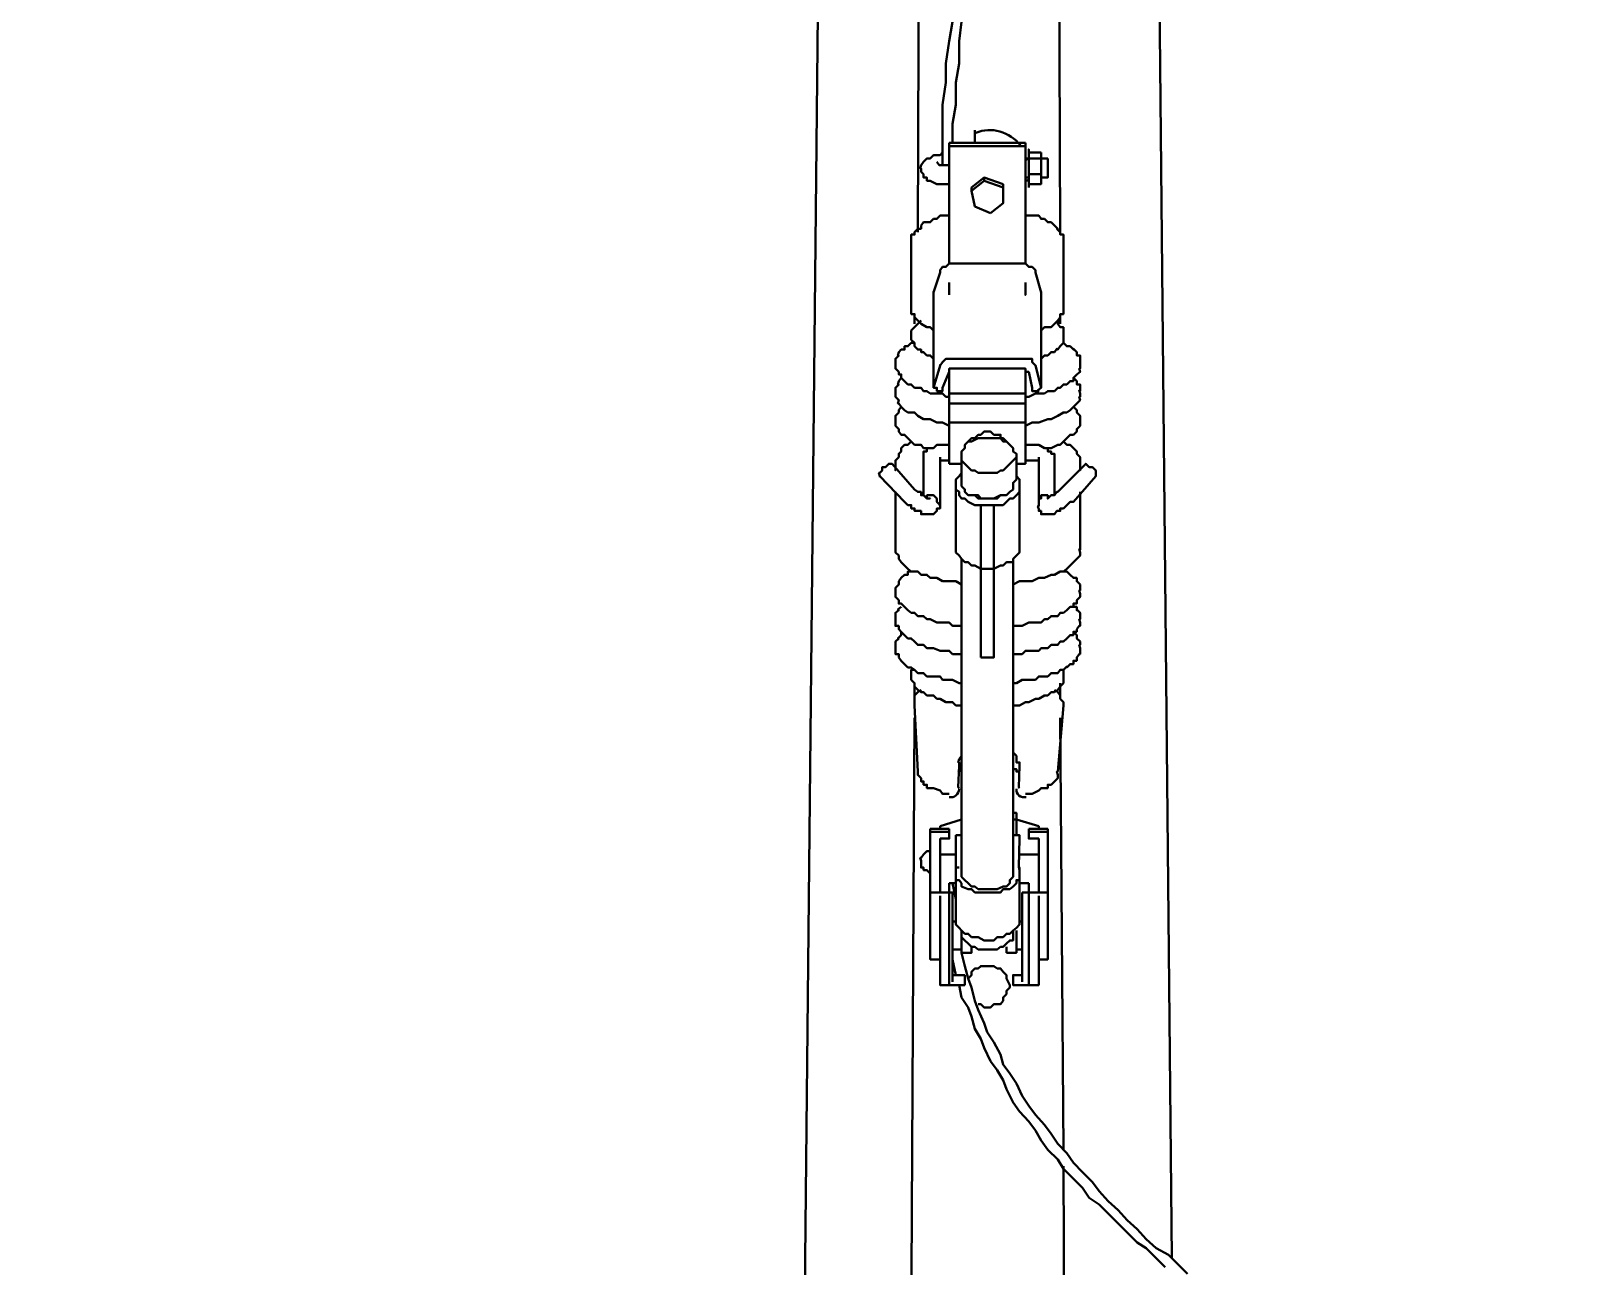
# Model space of a CAD drawing. Header units: metres. Extents: x 227 to 376, y 149 to 264.
# Drawn here: x 234.783 to 236.65, y 190.562 to 192.049 of the extents above; entities that cross this region are included whole.
import ezdxf

# ---------------------------------------------------------------- set-up
doc = ezdxf.new("R2010")
doc.units = ezdxf.units.M
doc.layers.get('Defpoints').update_dxf_attribs({"color": 1})
for name, color, linetype, lineweight in [('Cotas', 255, 'Continuous', 25), ('Equipos', 20, 'Continuous', 13), ('Poste', 252, 'Continuous', 25), ('Redes', 3, 'Continuous', 25)]:
    doc.layers.add(name, color=color, linetype=linetype, lineweight=lineweight)
doc.styles.add('0.3', font='', dxfattribs={"height": 0.3})
doc.styles.get("Standard").update_dxf_attribs({"font": '', "height": 0.1})
doc.styles.get('0.3').set_extended_font_data('@Arial Unicode MS')
doc.styles.get('Standard').set_extended_font_data('@Arial Unicode MS')
doc.dimstyles.get("Standard").update_dxf_attribs({"dimtxt": 0.1, "dimasz": 0.18, "dimexe": 0.18, "dimexo": 0.0625, "dimgap": 0.09, "dimtad": 0, "dimtih": 1, "dimtoh": 1, "dimzin": 0, "dimdsep": 46, "dimtxsty": 'Standard', "dimcen": 0.09, "dimclrd": 256, "dimclre": 256, "dimadec": 0, "dimazin": 0, "dimtfac": 1, "dimtofl": 0, "dimtmove": 0, "dimatfit": 3, "dimfxl": 1, "dimtolj": 1, "dimtzin": 0, "dimarcsym": 0})

# ---------------------------------------------------------------- blocks, each defined once
blk = doc.blocks.new('*D26')
at = {"layer": 'Cotas', "lineweight": -2, "ltscale": 2, "transparency": 16777216}
for p, q in [((237.3217, 189.5296), (237.3217, 191.9192)), ((242.0471, 186.2369), (242.0471, 191.9192)), ((237.5017, 191.7392), (239.0929, 191.7392)), ((241.8671, 191.7392), (240.2758, 191.7392))]:
    blk.add_line(p, q, dxfattribs=at)
at = {"layer": 'Cotas', "ltscale": 2, "transparency": 16777216}
for points in [[(237.5017, 191.7692), (237.5017, 191.7092), (237.3217, 191.7392)], [(241.8671, 191.7692), (241.8671, 191.7092), (242.0471, 191.7392)]]:
    blk.add_solid(points, dxfattribs=at)
at = {"layer": 'Defpoints', "color": 0, "ltscale": 2, "transparency": 16777216}
for p in [(237.3217, 191.7392), (237.3217, 189.4671), (242.0471, 186.1744)]:
    blk.add_point(p, dxfattribs=at)
at = {"layer": 'Cotas', "color": 0, "ltscale": 2, "transparency": 16777216, "insert": (239.6844, 191.7392), "char_height": 0.3, "width": 16.114598, "attachment_point": 5, "style": '0.3'}
blk.add_mtext('\\A1;3.2 m', dxfattribs=at)

msp = doc.modelspace()

# ---------------------------------------------------------------- linework, layer by layer
at = {"layer": 'Equipos', "linetype": 'Continuous', "lineweight": 30}
for points in [[(235.8875, 191.7956), (235.8875, 191.9102), (235.8875, 191.9141)], [(235.8875, 191.9141), (235.9791, 191.9141), (235.9791, 191.9141)], [(235.9184, 191.9291), (235.9184, 191.9141), (235.9184, 191.9141)], [(235.9791, 191.9141), (235.9791, 191.9102), (235.9791, 191.7956)], [(235.8875, 191.8643), (235.8835, 191.8643), (235.8795, 191.8643), (235.8765, 191.8643), (235.8726, 191.8643), (235.8646, 191.8683), (235.8606, 191.8683), (235.8606, 191.8723), (235.8606, 191.8723), (235.8566, 191.8723), (235.8566, 191.8763), (235.8536, 191.8793), (235.8536, 191.8833), (235.8526, 191.8833), (235.8526, 191.8833), (235.8536, 191.8872), (235.8566, 191.8912), (235.8566, 191.8912), (235.8606, 191.8952), (235.8606, 191.8952), (235.8646, 191.8952), (235.8686, 191.8992), (235.8726, 191.8992), (235.8765, 191.8992), (235.8795, 191.9022)], [(235.8875, 191.9102), (235.9791, 191.9102), (235.9791, 191.9102)], [(235.9791, 191.8952), (235.9831, 191.8952), (235.9831, 191.8952)], [(235.9791, 191.8723), (235.9791, 191.8952), (235.9791, 191.8952)], [(235.9831, 191.9022), (235.998, 191.9022), (235.998, 191.9022)], [(235.9831, 191.8952), (235.998, 191.8952), (235.998, 191.9022)], [(235.9831, 191.8763), (235.998, 191.8763), (235.998, 191.8952)], [(235.998, 191.8952), (236.006, 191.8952), (236.006, 191.8952)], [(236.006, 191.8952), (236.006, 191.8723), (236.006, 191.8723)], [(235.8875, 191.8872), (235.8835, 191.8872), (235.8835, 191.8872), (235.8795, 191.8872), (235.8795, 191.8872), (235.8765, 191.8872), (235.8755, 191.8872), (235.8755, 191.8872), (235.8726, 191.8912)], [(235.9831, 191.8643), (235.998, 191.8643), (235.998, 191.8763)], [(235.9522, 191.8643), (235.9293, 191.8723), (235.9144, 191.8604)], [(235.9144, 191.8604), (235.9144, 191.8564), (235.9293, 191.8683)], [(235.9293, 191.8723), (235.9293, 191.8683), (235.9522, 191.8604), (235.9522, 191.8643)], [(235.9522, 191.8454), (235.9522, 191.8643), (235.9522, 191.8643)], [(235.9522, 191.8604), (235.9522, 191.8414), (235.9522, 191.8414)], [(235.9791, 191.8723), (235.9831, 191.8723), (235.9831, 191.8723)], [(235.998, 191.8723), (236.006, 191.8723), (236.006, 191.8723)], [(235.9373, 191.8295), (235.9184, 191.8374), (235.9144, 191.8564)], [(235.9522, 191.8454), (235.9522, 191.8414), (235.9373, 191.8295)], [(235.8417, 191.7956), (235.8417, 191.7996), (235.8417, 191.8036), (235.8457, 191.8036), (235.8457, 191.8066), (235.8496, 191.8106), (235.8536, 191.8106), (235.8536, 191.8145), (235.8566, 191.8185), (235.8606, 191.8185), (235.8646, 191.8185), (235.8686, 191.8225), (235.8726, 191.8225), (235.8765, 191.8265), (235.8795, 191.8265), (235.8835, 191.8265), (235.8875, 191.8265)], [(235.9791, 191.8265), (235.9831, 191.8265), (235.9871, 191.8265), (235.9951, 191.8265), (235.998, 191.8225), (236.002, 191.8225), (236.006, 191.8185), (236.006, 191.8185), (236.01, 191.8185), (236.014, 191.8145), (236.018, 191.8106), (236.017, 191.8106), (236.021, 191.8066), (236.021, 191.8036), (236.0249, 191.8036), (236.0249, 191.7996), (236.0249, 191.7956)], [(235.8417, 191.7956), (235.8417, 191.7149), (235.8417, 191.7149)], [(235.8875, 191.7687), (235.8875, 191.7956), (235.8875, 191.7956)], [(235.9791, 191.7956), (235.9791, 191.7687), (235.9791, 191.7687)], [(236.0249, 191.7956), (236.0249, 191.7149), (236.0249, 191.7149)], [(235.8875, 191.7687), (235.8835, 191.7647), (235.8835, 191.7647), (235.8795, 191.7647), (235.8765, 191.7608), (235.8765, 191.7578)], [(235.9791, 191.7687), (235.8875, 191.7687), (235.8875, 191.7687)], [(235.9911, 191.7578), (235.9911, 191.7608), (235.9871, 191.7647), (235.9871, 191.7647), (235.9831, 191.7647), (235.9791, 191.7687)], [(235.8765, 191.7578), (235.8686, 191.7339), (235.8686, 191.7339)], [(235.8875, 191.7309), (235.8875, 191.7309), (235.8875, 191.7309), (235.8875, 191.7309), (235.8875, 191.7339), (235.8875, 191.7349), (235.8875, 191.7349), (235.8875, 191.7349), (235.8875, 191.7349), (235.8875, 191.7349), (235.8875, 191.7349), (235.8875, 191.7379), (235.8875, 191.7379), (235.8875, 191.7379), (235.8875, 191.7418), (235.8875, 191.7418), (235.8875, 191.7418), (235.8875, 191.7458)], [(235.8875, 191.7309), (235.8875, 191.7458), (235.8875, 191.7458)], [(235.9791, 191.7458), (235.9791, 191.7418), (235.9791, 191.7418), (235.9791, 191.7418), (235.9791, 191.7379), (235.9791, 191.7379), (235.9791, 191.7379), (235.9791, 191.7339), (235.9791, 191.7349), (235.9791, 191.7349), (235.9791, 191.7349), (235.9791, 191.7349), (235.9791, 191.7349), (235.9791, 191.7349), (235.9791, 191.7309), (235.9791, 191.7309), (235.9791, 191.7309), (235.9791, 191.7309)], [(235.9791, 191.7458), (235.9791, 191.7309), (235.9791, 191.7309)], [(235.998, 191.7339), (235.9911, 191.7578), (235.9911, 191.7578)], [(235.8686, 191.7339), (235.8686, 191.7349), (235.8686, 191.7349)], [(235.8686, 191.6582), (235.8686, 191.7339), (235.8686, 191.7339)], [(235.998, 191.7339), (235.998, 191.7349), (235.998, 191.7349)], [(235.998, 191.6582), (235.998, 191.7339), (235.998, 191.7339)], [(235.8686, 191.6881), (235.8646, 191.692), (235.8606, 191.692), (235.8536, 191.696), (235.8496, 191.7), (235.8457, 191.704), (235.8457, 191.708), (235.8417, 191.708), (235.8417, 191.711), (235.8417, 191.7149), (235.8417, 191.7149)], [(236.0249, 191.7149), (236.0249, 191.7149), (236.0249, 191.711), (236.0249, 191.708), (236.021, 191.708), (236.021, 191.704), (236.018, 191.7), (236.014, 191.696), (236.01, 191.692), (236.002, 191.692), (235.998, 191.6881)], [(235.8686, 191.6542), (235.8646, 191.6582), (235.8606, 191.6582), (235.8566, 191.6622), (235.8536, 191.6622), (235.8536, 191.6651), (235.8496, 191.6651), (235.8457, 191.6691), (235.8457, 191.6731), (235.8417, 191.6771), (235.8417, 191.6811), (235.8417, 191.6851), (235.8417, 191.6881), (235.8457, 191.692), (235.8457, 191.692), (235.8496, 191.696), (235.8536, 191.7)], [(235.8457, 191.696), (235.8457, 191.704), (235.8457, 191.704)], [(236.018, 191.7), (236.018, 191.696), (236.021, 191.692), (236.0249, 191.692), (236.0249, 191.6881), (236.0249, 191.6851), (236.0249, 191.6811), (236.0249, 191.6771), (236.0249, 191.6731), (236.021, 191.6691), (236.018, 191.6651), (236.017, 191.6661), (236.014, 191.6622), (236.01, 191.6622), (236.006, 191.6582), (236.002, 191.6582), (235.998, 191.6542)], [(236.021, 191.696), (236.021, 191.704), (236.021, 191.704)], [(235.8875, 191.6084), (235.8835, 191.6084), (235.8795, 191.6124), (235.8726, 191.6124), (235.8686, 191.6124), (235.8646, 191.6124), (235.8606, 191.6153), (235.8566, 191.6153), (235.8536, 191.6193), (235.8496, 191.6193), (235.8457, 191.6193), (235.8417, 191.6233), (235.8377, 191.6233), (235.8337, 191.6273), (235.8337, 191.6273), (235.8297, 191.6313), (235.8297, 191.6353), (235.8267, 191.6353), (235.8267, 191.6383), (235.8228, 191.6422), (235.8228, 191.6422), (235.8228, 191.6462), (235.8228, 191.6502), (235.8228, 191.6542), (235.8267, 191.6582), (235.8257, 191.6582), (235.8267, 191.6622), (235.8297, 191.6651), (235.8337, 191.6651), (235.8337, 191.6691), (235.8377, 191.6691), (235.8417, 191.6731), (235.8457, 191.6731)], [(236.0249, 191.6731), (236.0249, 191.6731), (236.0289, 191.6691), (236.0329, 191.6691), (236.0369, 191.6651), (236.0369, 191.6661), (236.0409, 191.6622), (236.0409, 191.6582), (236.0449, 191.6582), (236.0449, 191.6542), (236.0449, 191.6502), (236.0449, 191.6462), (236.0449, 191.6422), (236.0439, 191.6422), (236.0449, 191.6383), (236.0409, 191.6353), (236.0409, 191.6353), (236.0369, 191.6313), (236.0369, 191.6273), (236.0329, 191.6273), (236.0289, 191.6233), (236.0249, 191.6233), (236.021, 191.6193), (236.021, 191.6193), (236.018, 191.6193), (236.014, 191.6153), (236.006, 191.6153), (236.002, 191.6124), (235.998, 191.6124), (235.9951, 191.6124), (235.9911, 191.6124), (235.9831, 191.6084), (235.9791, 191.6084)], [(235.8686, 191.6582), (235.8686, 191.6193), (235.8686, 191.6193)], [(235.8875, 191.6542), (235.8835, 191.6542), (235.8835, 191.6542), (235.8795, 191.6502), (235.8765, 191.6462), (235.8755, 191.6462)], [(235.9791, 191.6542), (235.8875, 191.6542), (235.8875, 191.6542)], [(235.9911, 191.6462), (235.9911, 191.6462), (235.9871, 191.6502), (235.9871, 191.6542), (235.9831, 191.6542), (235.9791, 191.6542)], [(235.998, 191.6582), (235.998, 191.6193), (235.998, 191.6193)], [(235.8765, 191.6462), (235.8686, 191.6193), (235.8686, 191.6193)], [(235.8795, 191.6193), (235.8875, 191.6383), (235.8875, 191.6383)], [(235.8875, 191.6383), (235.8875, 191.6393), (235.8875, 191.6422), (235.8915, 191.6422), (235.8915, 191.6422)], [(235.8875, 191.6353), (235.8875, 191.6422), (235.8875, 191.6422)], [(235.8875, 191.5815), (235.8875, 191.6004), (235.8875, 191.6124), (235.8875, 191.6353)], [(235.8915, 191.6422), (235.9751, 191.6422), (235.9751, 191.6422)], [(235.9751, 191.6422), (235.9751, 191.6422), (235.9791, 191.6422), (235.9791, 191.6383), (235.9831, 191.6383)], [(235.9791, 191.6422), (235.9791, 191.6353), (235.9791, 191.6124), (235.9791, 191.6004), (235.9791, 191.5815)], [(235.9831, 191.6383), (235.9871, 191.6193), (235.9871, 191.6193)], [(235.998, 191.6193), (235.9911, 191.6462), (235.9911, 191.6462)], [(235.8875, 191.5735), (235.8795, 191.5775), (235.8726, 191.5775), (235.8646, 191.5815), (235.8566, 191.5815), (235.8496, 191.5855), (235.8457, 191.5895), (235.8377, 191.5895), (235.8337, 191.5924), (235.8297, 191.5964), (235.8267, 191.6004), (235.8257, 191.6004), (235.8267, 191.6044), (235.8228, 191.6084), (235.8228, 191.6084), (235.8228, 191.6124), (235.8228, 191.6153), (235.8228, 191.6163), (235.8228, 191.6193), (235.8267, 191.6233), (235.8257, 191.6233), (235.8267, 191.6273), (235.8297, 191.6313)], [(235.8686, 191.6193), (235.8686, 191.6193), (235.8726, 191.6193), (235.8726, 191.6153), (235.8726, 191.6163)], [(235.8726, 191.6153), (235.8765, 191.6153), (235.8765, 191.6153)], [(235.8765, 191.6153), (235.8795, 191.6153), (235.8795, 191.6193), (235.8795, 191.6193)], [(236.0369, 191.6313), (236.0409, 191.6273), (236.0409, 191.6233), (236.0449, 191.6233), (236.0449, 191.6193), (236.0449, 191.6153), (236.0439, 191.6163), (236.0449, 191.6124), (236.0449, 191.6084), (236.0439, 191.6084), (236.0449, 191.6044), (236.0409, 191.6004), (236.0409, 191.6004), (236.0369, 191.5964), (236.0329, 191.5924), (236.0289, 191.5895), (236.0249, 191.5895), (236.018, 191.5855), (236.01, 191.5815), (236.006, 191.5815), (235.9951, 191.5775), (235.9871, 191.5775), (235.9791, 191.5735)], [(235.9871, 191.6193), (235.9871, 191.6193), (235.9871, 191.6153), (235.9911, 191.6153)], [(235.9911, 191.6153), (235.9951, 191.6153), (235.9951, 191.6153)], [(235.9951, 191.6153), (235.9941, 191.6163), (235.998, 191.6193), (235.998, 191.6193), (235.998, 191.6193)], [(235.8606, 191.5466), (235.8566, 191.5466), (235.8536, 191.5506), (235.8457, 191.5506), (235.8417, 191.5546), (235.8377, 191.5586), (235.8337, 191.5626), (235.8297, 191.5626), (235.8267, 191.5665), (235.8267, 191.5695), (235.8228, 191.5735), (235.8228, 191.5775), (235.8228, 191.5815), (235.8228, 191.5855), (235.8267, 191.5895), (235.8267, 191.5924), (235.8297, 191.5964)], [(235.8875, 191.6124), (235.9791, 191.6124), (235.9791, 191.6124)], [(235.8875, 191.6004), (235.9791, 191.6004), (235.9791, 191.6004)], [(236.0369, 191.5964), (236.0409, 191.5924), (236.0409, 191.5895), (236.0449, 191.5855), (236.0449, 191.5815), (236.0449, 191.5775), (236.0449, 191.5735), (236.0409, 191.5695), (236.0409, 191.5665), (236.0369, 191.5626), (236.0329, 191.5626), (236.0289, 191.5586), (236.0249, 191.5546), (236.021, 191.5506), (236.018, 191.5506), (236.01, 191.5466), (236.006, 191.5466)], [(235.8875, 191.5775), (235.8875, 191.5815), (235.8875, 191.5815)], [(235.8875, 191.5277), (235.8875, 191.5775), (235.8875, 191.5775)], [(235.8875, 191.5775), (235.9791, 191.5775), (235.9791, 191.5775)], [(235.9791, 191.5815), (235.9791, 191.5775), (235.9791, 191.5775)], [(235.9791, 191.5775), (235.9791, 191.5277), (235.9791, 191.5277)], [(235.9064, 191.5506), (235.9104, 191.5546), (235.9144, 191.5586), (235.9184, 191.5586), (235.9224, 191.5626), (235.9253, 191.5626), (235.9253, 191.5626), (235.9293, 191.5665), (235.9333, 191.5665), (235.9373, 191.5665), (235.9413, 191.5626), (235.9453, 191.5626), (235.9492, 191.5626), (235.9492, 191.5586), (235.9522, 191.5586), (235.9562, 191.5546), (235.9602, 191.5506)], [(235.8228, 191.5277), (235.8228, 191.5317), (235.8267, 191.5357), (235.8267, 191.5397), (235.8297, 191.5426), (235.8297, 191.5466), (235.8337, 191.5506), (235.8377, 191.5506), (235.8417, 191.5546)], [(235.8835, 191.5506), (235.8795, 191.5506), (235.8765, 191.5506), (235.8726, 191.5506), (235.8686, 191.5466), (235.8646, 191.5466), (235.8606, 191.5466), (235.8606, 191.5426), (235.8566, 191.5426), (235.8566, 191.5397), (235.8566, 191.5397), (235.8566, 191.5357), (235.8566, 191.5357)], [(235.8875, 191.5506), (235.8835, 191.5506), (235.8835, 191.5506)], [(235.9024, 191.5397), (235.9024, 191.5088), (235.9024, 191.5088)], [(235.9682, 191.5397), (235.9682, 191.5088), (235.9682, 191.5088)], [(235.9831, 191.5506), (235.9791, 191.5506), (235.9791, 191.5506)], [(236.014, 191.5357), (236.014, 191.5397), (236.01, 191.5397), (236.01, 191.5426), (236.006, 191.5426), (236.006, 191.5466), (236.002, 191.5466), (236.002, 191.5466), (235.9951, 191.5506), (235.9911, 191.5506), (235.9871, 191.5506), (235.9831, 191.5506)], [(236.0249, 191.5546), (236.0289, 191.5506), (236.0329, 191.5506), (236.0369, 191.5466), (236.0409, 191.5426), (236.0409, 191.5397), (236.0449, 191.5357), (236.0449, 191.5317), (236.0449, 191.5277)], [(235.8188, 191.5277), (235.8148, 191.5277), (235.8148, 191.5277), (235.8108, 191.5237), (235.8108, 191.5237), (235.8068, 191.5237), (235.8068, 191.5197), (235.8038, 191.5167), (235.8028, 191.5167), (235.8038, 191.5128), (235.8028, 191.5128)], [(235.8457, 191.4968), (235.8188, 191.5277), (235.8188, 191.5277)], [(235.8228, 191.5277), (235.8228, 191.5197), (235.8228, 191.5197)], [(235.8566, 191.5357), (235.8566, 191.4899), (235.8566, 191.4899)], [(235.8835, 191.5317), (235.8795, 191.5317), (235.8795, 191.5317), (235.8765, 191.5317), (235.8755, 191.5317)], [(235.8765, 191.5357), (235.8765, 191.4779), (235.8765, 191.4779)], [(235.8875, 191.5317), (235.8835, 191.5317), (235.8835, 191.5317)], [(235.8875, 191.5277), (235.9024, 191.5277), (235.9024, 191.5277)], [(235.9682, 191.5277), (235.9791, 191.5277), (235.9791, 191.5277)], [(235.9831, 191.5317), (235.9791, 191.5317), (235.9791, 191.5317)], [(235.9951, 191.5317), (235.9911, 191.5317), (235.9911, 191.5317), (235.9871, 191.5317), (235.9831, 191.5317)], [(235.9951, 191.4779), (235.9951, 191.5357), (235.9951, 191.5357)], [(236.014, 191.4899), (236.014, 191.5357), (236.014, 191.5357)], [(236.0518, 191.5277), (236.021, 191.4968), (236.021, 191.4968)], [(236.0449, 191.5277), (236.0449, 191.5197), (236.0449, 191.5197)], [(236.0518, 191.5277), (236.0518, 191.5277), (236.0518, 191.5277), (236.0558, 191.5237), (236.0558, 191.5237), (236.0598, 191.5237), (236.0638, 191.5197), (236.0638, 191.5167), (236.0638, 191.5167), (236.0638, 191.5128), (236.0638, 191.5128)], [(235.8337, 191.4819), (235.8038, 191.5128), (235.8038, 191.5128)], [(235.9024, 191.5167), (235.8994, 191.5128), (235.8955, 191.5088), (235.8955, 191.5048), (235.8955, 191.5008), (235.8955, 191.4968), (235.8994, 191.4938), (235.8994, 191.4899), (235.9024, 191.4859), (235.9064, 191.4859), (235.9104, 191.4819), (235.9184, 191.4779), (235.9224, 191.4779), (235.9293, 191.4779), (235.9333, 191.4779), (235.9413, 191.4779), (235.9453, 191.4779), (235.9522, 191.4779), (235.9562, 191.4819), (235.9602, 191.4859), (235.9642, 191.4859), (235.9682, 191.4899), (235.9721, 191.4938), (235.9721, 191.4968), (235.9721, 191.5008), (235.9721, 191.5048), (235.9721, 191.5088), (235.9682, 191.5128), (235.9682, 191.5167)], [(235.9682, 191.5088), (235.9642, 191.5048), (235.9642, 191.5008), (235.9642, 191.4968), (235.9602, 191.4938), (235.9562, 191.4899), (235.9522, 191.4899), (235.9492, 191.4899), (235.9413, 191.4859), (235.9373, 191.4859), (235.9293, 191.4859), (235.9253, 191.4859), (235.9224, 191.4899), (235.9144, 191.4899), (235.9104, 191.4899), (235.9064, 191.4938), (235.9064, 191.4968), (235.9024, 191.5008), (235.9024, 191.5048), (235.9024, 191.5088)], [(236.0638, 191.5128), (236.0369, 191.4819), (236.0369, 191.4819)], [(235.8228, 191.4938), (235.8228, 191.4241), (235.8228, 191.4241)], [(235.8646, 191.4859), (235.8646, 191.4859), (235.8606, 191.4859), (235.8606, 191.4859), (235.8566, 191.4899), (235.8566, 191.4899), (235.8536, 191.4899), (235.8536, 191.4938), (235.8496, 191.4938), (235.8457, 191.4968)], [(235.8606, 191.4859), (235.8606, 191.4899), (235.8646, 191.4899), (235.8686, 191.4899), (235.8726, 191.4859), (235.8726, 191.4859), (235.8726, 191.4819), (235.8765, 191.4779)], [(235.8606, 191.4859), (235.8606, 191.4899), (235.8646, 191.4899), (235.8686, 191.4899), (235.8726, 191.4859), (235.8726, 191.4859), (235.8726, 191.4819), (235.8765, 191.4779)], [(235.8955, 191.5008), (235.8955, 191.4281), (235.8955, 191.4281)], [(235.9492, 191.4899), (235.9453, 191.4859), (235.9413, 191.4859), (235.9373, 191.4859), (235.9293, 191.4859), (235.9253, 191.4859), (235.9224, 191.4859), (235.9184, 191.4899)], [(235.9721, 191.5008), (235.9721, 191.4281), (235.9721, 191.4281)], [(235.9951, 191.4779), (235.9951, 191.4819), (235.9951, 191.4859), (235.998, 191.4859), (235.998, 191.4899), (236.002, 191.4899), (236.006, 191.4899), (236.006, 191.4859)], [(236.006, 191.4859), (236.006, 191.4899), (236.002, 191.4899), (235.998, 191.4899), (235.998, 191.4859), (235.9951, 191.4859), (235.9951, 191.4819), (235.9951, 191.4779)], [(236.021, 191.4968), (236.018, 191.4938), (236.017, 191.4938), (236.014, 191.4899), (236.01, 191.4899), (236.01, 191.4899), (236.006, 191.4859), (236.006, 191.4859), (236.006, 191.4859), (236.006, 191.4859)], [(236.0449, 191.4938), (236.0449, 191.4241), (236.0449, 191.4241)], [(235.8765, 191.4779), (235.8765, 191.4739), (235.8726, 191.4739), (235.8726, 191.4709), (235.8726, 191.4709), (235.8686, 191.467), (235.8646, 191.467), (235.8646, 191.467), (235.8606, 191.467), (235.8606, 191.467), (235.8566, 191.467), (235.8536, 191.467), (235.8536, 191.4709), (235.8496, 191.4709), (235.8457, 191.4709), (235.8457, 191.4739), (235.8417, 191.4739), (235.8417, 191.4779), (235.8377, 191.4779), (235.8337, 191.4819), (235.8337, 191.4819)], [(235.8765, 191.4779), (235.8755, 191.4779), (235.8755, 191.4779)], [(235.9413, 191.4779), (235.9373, 191.4779), (235.9333, 191.4779), (235.9293, 191.4779), (235.9253, 191.4779)], [(235.9253, 191.4779), (235.9253, 191.4779), (235.9333, 191.4779)], [(235.9253, 191.4012), (235.9253, 191.4779), (235.9253, 191.4779)], [(235.9413, 191.4779), (235.9333, 191.4779), (235.9333, 191.4779)], [(235.9413, 191.4012), (235.9413, 191.4779), (235.9413, 191.4779)], [(236.0369, 191.4819), (236.0329, 191.4819), (236.0289, 191.4779), (236.0289, 191.4779), (236.0249, 191.4739), (236.021, 191.4739), (236.021, 191.4709), (236.018, 191.4709), (236.017, 191.4709), (236.014, 191.467), (236.01, 191.467), (236.01, 191.467), (236.006, 191.467), (236.002, 191.467), (236.002, 191.467), (235.998, 191.467), (235.998, 191.4709), (235.9951, 191.4709), (235.9951, 191.4739), (235.9941, 191.4749), (235.9951, 191.4779)], [(235.9951, 191.4779), (235.9941, 191.4779), (235.9941, 191.4779)], [(235.9253, 191.4012), (235.9184, 191.4052), (235.9144, 191.4052), (235.9104, 191.4092), (235.9064, 191.4092), (235.9024, 191.4132), (235.8994, 191.4172), (235.8955, 191.4211), (235.8955, 191.4241), (235.8955, 191.4281)], [(235.9721, 191.4281), (235.9721, 191.4241), (235.9721, 191.4211), (235.9682, 191.4172), (235.9642, 191.4132), (235.9642, 191.4092), (235.9562, 191.4092), (235.9522, 191.4052), (235.9492, 191.4052), (235.9413, 191.4012)], [(235.9024, 191.3823), (235.8955, 191.3863), (235.8875, 191.3863), (235.8795, 191.3863), (235.8726, 191.3903), (235.8646, 191.3903), (235.8606, 191.3942), (235.8536, 191.3942), (235.8496, 191.3982), (235.8417, 191.3982), (235.8377, 191.4012), (235.8337, 191.4052), (235.8297, 191.4092), (235.8267, 191.4132), (235.8267, 191.4172), (235.8228, 191.4211), (235.8228, 191.4241), (235.8228, 191.4251)], [(235.9024, 191.0347), (235.9024, 191.4132), (235.9024, 191.4132)], [(236.0449, 191.4241), (236.0439, 191.4251), (236.0449, 191.4211), (236.0449, 191.4172), (236.0409, 191.4132), (236.0369, 191.4092), (236.0329, 191.4052), (236.0289, 191.4012), (236.0249, 191.3982), (236.021, 191.3982), (236.014, 191.3942), (236.01, 191.3942), (236.002, 191.3903), (235.9951, 191.3903), (235.9871, 191.3863), (235.9791, 191.3863), (235.9721, 191.3863), (235.9642, 191.3823)], [(235.9642, 191.0347), (235.9642, 191.4132), (235.9642, 191.4132)], [(235.9024, 191.3325), (235.8994, 191.3325), (235.8915, 191.3325), (235.8875, 191.3365), (235.8795, 191.3365), (235.8765, 191.3365), (235.8726, 191.3365), (235.8646, 191.3405), (235.8606, 191.3405), (235.8566, 191.3444), (235.8536, 191.3444), (235.8496, 191.3444), (235.8457, 191.3484), (235.8417, 191.3484), (235.8377, 191.3514), (235.8337, 191.3554), (235.8337, 191.3554), (235.8297, 191.3594), (235.8267, 191.3594), (235.8267, 191.3634), (235.8228, 191.3674), (235.8228, 191.3713), (235.8228, 191.3753), (235.8228, 191.3753), (235.8228, 191.3783), (235.8267, 191.3823), (235.8267, 191.3863), (235.8297, 191.3903), (235.8297, 191.3903), (235.8337, 191.3942), (235.8377, 191.3942), (235.8377, 191.3982), (235.8417, 191.3982)], [(235.9253, 191.2947), (235.9253, 191.4012), (235.9413, 191.4012)], [(235.9413, 191.4012), (235.9413, 191.2947), (235.9413, 191.2947)], [(236.0249, 191.3982), (236.0289, 191.3982), (236.0329, 191.3942), (236.0329, 191.3942), (236.0369, 191.3903), (236.0409, 191.3903), (236.0409, 191.3863), (236.0449, 191.3823), (236.0449, 191.3783), (236.0449, 191.3753), (236.0439, 191.3753), (236.0449, 191.3713), (236.0449, 191.3674), (236.0409, 191.3634), (236.0409, 191.3594), (236.0369, 191.3594), (236.0369, 191.3554), (236.0329, 191.3554), (236.0289, 191.3514), (236.0249, 191.3484), (236.021, 191.3484), (236.018, 191.3444), (236.014, 191.3444), (236.01, 191.3444), (236.006, 191.3405), (236.002, 191.3405), (235.998, 191.3365), (235.9911, 191.3365), (235.9871, 191.3365), (235.9831, 191.3365), (235.9751, 191.3325), (235.9721, 191.3325), (235.9642, 191.3325)], [(235.9024, 191.2986), (235.8994, 191.2986), (235.8915, 191.2986), (235.8875, 191.3026), (235.8835, 191.3026), (235.8795, 191.3026), (235.8765, 191.3026), (235.8686, 191.3056), (235.8646, 191.3056), (235.8606, 191.3056), (235.8566, 191.3096), (235.8536, 191.3096), (235.8496, 191.3096), (235.8457, 191.3136), (235.8457, 191.3136), (235.8417, 191.3176), (235.8377, 191.3176), (235.8337, 191.3215), (235.8337, 191.3215), (235.8297, 191.3255), (235.8297, 191.3255), (235.8267, 191.3285), (235.8267, 191.3325), (235.8228, 191.3325), (235.8228, 191.3365), (235.8228, 191.3405), (235.8228, 191.3405), (235.8228, 191.3444), (235.8228, 191.3484), (235.8267, 191.3514), (235.8257, 191.3524), (235.8297, 191.3554), (235.8297, 191.3554)], [(236.0369, 191.3554), (236.0409, 191.3554), (236.0409, 191.3514), (236.0409, 191.3524), (236.0449, 191.3484), (236.0449, 191.3444), (236.0449, 191.3405), (236.0439, 191.3405), (236.0449, 191.3365), (236.0449, 191.3325), (236.0439, 191.3325), (236.0409, 191.3285), (236.0409, 191.3255), (236.0369, 191.3255), (236.0369, 191.3215), (236.0329, 191.3215), (236.0289, 191.3176), (236.0289, 191.3176), (236.0249, 191.3136), (236.021, 191.3136), (236.018, 191.3096), (236.014, 191.3096), (236.01, 191.3096), (236.006, 191.3056), (236.002, 191.3056), (235.998, 191.3056), (235.9951, 191.3026), (235.9911, 191.3026), (235.9831, 191.3026), (235.9791, 191.3026), (235.9751, 191.2986), (235.9682, 191.2986), (235.9642, 191.2986)], [(235.9024, 191.2638), (235.8994, 191.2638), (235.8915, 191.2678), (235.8875, 191.2678), (235.8835, 191.2678), (235.8795, 191.2678), (235.8765, 191.2717), (235.8686, 191.2717), (235.8646, 191.2717), (235.8606, 191.2717), (235.8566, 191.2757), (235.8536, 191.2757), (235.8496, 191.2757), (235.8457, 191.2797), (235.8457, 191.2797), (235.8417, 191.2827), (235.8377, 191.2827), (235.8337, 191.2867), (235.8337, 191.2867), (235.8297, 191.2907), (235.8297, 191.2907), (235.8267, 191.2947), (235.8267, 191.2986), (235.8228, 191.2986), (235.8228, 191.3026), (235.8228, 191.3056), (235.8228, 191.3096), (235.8228, 191.3096), (235.8228, 191.3136), (235.8267, 191.3176), (235.8257, 191.3176), (235.8297, 191.3215), (235.8297, 191.3255)], [(236.0369, 191.3255), (236.0409, 191.3215), (236.0409, 191.3176), (236.0409, 191.3176), (236.0449, 191.3136), (236.0449, 191.3096), (236.0439, 191.3096), (236.0449, 191.3056), (236.0449, 191.3026), (236.0449, 191.2986), (236.0439, 191.2986), (236.0409, 191.2947), (236.0409, 191.2907), (236.0369, 191.2907), (236.0369, 191.2867), (236.0329, 191.2867), (236.0289, 191.2827), (236.0289, 191.2837), (236.0249, 191.2797), (236.021, 191.2797), (236.018, 191.2757), (236.014, 191.2757), (236.01, 191.2757), (236.006, 191.2717), (236.002, 191.2717), (235.998, 191.2717), (235.9951, 191.2717), (235.9911, 191.2678), (235.9831, 191.2678), (235.9791, 191.2678), (235.9751, 191.2678), (235.9682, 191.2638), (235.9642, 191.2638)], [(235.9024, 191.2369), (235.8955, 191.2369), (235.8915, 191.2409), (235.8835, 191.2409), (235.8765, 191.2449), (235.8726, 191.2449), (235.8686, 191.2488), (235.8606, 191.2488), (235.8566, 191.2528), (235.8536, 191.2528), (235.8496, 191.2558), (235.8457, 191.2598), (235.8457, 191.2638), (235.8417, 191.2678), (235.8417, 191.2717), (235.8417, 191.2717), (235.8417, 191.2757), (235.8417, 191.2757), (235.8417, 191.2797), (235.8457, 191.2797)], [(235.9253, 191.2947), (235.9413, 191.2947), (235.9413, 191.2947)], [(236.0249, 191.2797), (236.0249, 191.2797), (236.0249, 191.2757), (236.0249, 191.2757), (236.0249, 191.2717), (236.0249, 191.2717), (236.0249, 191.2678), (236.0249, 191.2638), (236.021, 191.2598), (236.018, 191.2558), (236.014, 191.2528), (236.01, 191.2528), (236.006, 191.2488), (236.002, 191.2488), (235.9951, 191.2449), (235.9911, 191.2449), (235.9831, 191.2409), (235.9791, 191.2409), (235.9721, 191.2369), (235.9642, 191.2369)], [(235.8457, 191.2449), (235.8457, 191.2638), (235.8457, 191.2638)], [(236.021, 191.2449), (236.021, 191.2638), (236.021, 191.2638)], [(235.8457, 191.2369), (235.8457, 191.2409), (235.8457, 191.2409), (235.8457, 191.2449), (235.8457, 191.2488), (235.8457, 191.2488), (235.8496, 191.2528), (235.8536, 191.2558)], [(236.014, 191.2558), (236.018, 191.2528), (236.021, 191.2488), (236.021, 191.2488), (236.021, 191.2449), (236.0249, 191.2409), (236.0249, 191.2409), (236.0249, 191.2369)], [(235.8496, 191.1572), (235.8457, 191.2369), (235.8457, 191.2369)], [(236.018, 191.1572), (236.0249, 191.2369), (236.0249, 191.2369)], [(235.8994, 191.1642), (235.8994, 191.1682), (235.8984, 191.1682), (235.8994, 191.1721), (235.9024, 191.1761), (235.9024, 191.1801)], [(235.9024, 191.1074), (235.9024, 191.1074), (235.9024, 191.1074), (235.9024, 191.1721)], [(235.9642, 191.1801), (235.9682, 191.1761), (235.9682, 191.1721), (235.9682, 191.1682), (235.9721, 191.1682), (235.9721, 191.1642)], [(235.8875, 191.1303), (235.8835, 191.1303), (235.8795, 191.1303), (235.8765, 191.1343), (235.8686, 191.1373), (235.8606, 191.1373), (235.8606, 191.1413), (235.8566, 191.1413), (235.8566, 191.1453), (235.8536, 191.1453), (235.8536, 191.1492), (235.8496, 191.1532), (235.8496, 191.1572), (235.8496, 191.1572)], [(235.8994, 191.1373), (235.8984, 191.1383), (235.8994, 191.1642)], [(235.9024, 191.1602), (235.9024, 191.1612), (235.8994, 191.1572), (235.8984, 191.1572), (235.8984, 191.1572)], [(235.9721, 191.1572), (235.9682, 191.1572), (235.9682, 191.1572), (235.9682, 191.1602), (235.9642, 191.1602)], [(235.9721, 191.1373), (235.9712, 191.1383), (235.9721, 191.1642)], [(236.018, 191.1572), (236.017, 191.1572), (236.018, 191.1532), (236.018, 191.1492), (236.014, 191.1453), (236.014, 191.1453), (236.01, 191.1413), (236.006, 191.1413), (236.006, 191.1373), (235.998, 191.1373), (235.9951, 191.1343), (235.9871, 191.1303), (235.9831, 191.1303), (235.9791, 191.1303)], [(235.8765, 191.0915), (235.9024, 191.0994), (235.9024, 191.0994)], [(235.8765, 191.0885), (235.8765, 191.0915), (235.8765, 191.0915)], [(235.9024, 191.1074), (235.9024, 191.1074), (235.9024, 191.1074), (235.9024, 191.1074), (235.9024, 191.1034)], [(235.9024, 191.1034), (235.9024, 191.0955), (235.9024, 191.0955)], [(235.9024, 191.0955), (235.9024, 191.0994), (235.9024, 191.0994), (235.9024, 191.0994), (235.9024, 191.0994)], [(235.9024, 191.0805), (235.9024, 191.0955), (235.9024, 191.0955)], [(235.9682, 191.1034), (235.9682, 191.1074), (235.9682, 191.1074), (235.9642, 191.1074), (235.9642, 191.1074)], [(235.9642, 191.0994), (235.9642, 191.0994), (235.9682, 191.0994), (235.9682, 191.0994), (235.9682, 191.0955)], [(235.9682, 191.0955), (235.9682, 191.1034), (235.9682, 191.1034)], [(235.9682, 191.0994), (235.9951, 191.0915), (235.9951, 191.0915)], [(235.9682, 191.0955), (235.9682, 191.0805), (235.9682, 191.0805)], [(235.9951, 191.0915), (235.9951, 191.0885), (235.9951, 191.0885)], [(235.8646, 191.0885), (235.8646, 191.0845), (235.8646, 191.0845)], [(235.8875, 191.0885), (235.8646, 191.0885), (235.8646, 191.0885)], [(235.8646, 191.0576), (235.8646, 191.0845), (235.8875, 191.0845), (235.8875, 191.0765), (235.8765, 191.0765)], [(235.8765, 191.0118), (235.8765, 191.0576), (235.8765, 191.0765)], [(235.8875, 191.0845), (235.8875, 191.0885), (235.8875, 191.0885)], [(235.8955, 191.0805), (235.8955, 191.0765), (235.8955, 191.0765)], [(235.8955, 191.0805), (235.9024, 191.0805), (235.9024, 191.0805)], [(235.8955, 191.0765), (235.8955, 191.0417), (235.8955, 191.0417)], [(235.9721, 191.0347), (235.9721, 191.0417), (235.9712, 191.0427), (235.9721, 191.0765), (235.9721, 191.0805), (235.9642, 191.0805)], [(235.9831, 191.0885), (236.006, 191.0885), (236.006, 191.0885)], [(235.9831, 191.0765), (235.9831, 191.0845), (235.9831, 191.0885)], [(235.9831, 191.0845), (236.006, 191.0845), (236.006, 191.0845)], [(235.9951, 191.0765), (235.9831, 191.0765), (235.9831, 191.0765)], [(235.9951, 191.0765), (235.9951, 191.0576), (235.9951, 191.0576)], [(236.006, 191.0885), (236.006, 191.0845), (236.006, 191.0576), (236.006, 191.0118)], [(235.8646, 191.0616), (235.8606, 191.0616), (235.8606, 191.0616), (235.8566, 191.0576), (235.8566, 191.0576), (235.8536, 191.0536), (235.8526, 191.0536), (235.8536, 191.0496), (235.8536, 191.0457), (235.8536, 191.0417), (235.8566, 191.0417), (235.8566, 191.0387), (235.8606, 191.0387), (235.8606, 191.0387), (235.8646, 191.0347)], [(235.8646, 191.0118), (235.8646, 191.0118), (235.8646, 191.0576)], [(235.8955, 191.0576), (235.8765, 191.0576), (235.8765, 191.0576)], [(235.9721, 191.0576), (235.9951, 191.0576), (235.9951, 191.0118)], [(236.006, 191.0387), (236.006, 191.0387), (236.006, 191.0616), (236.006, 191.0616)], [(235.9721, 191.0417), (235.9712, 191.0427), (235.9721, 191.0387), (235.9721, 191.0307), (235.9721, 191.0267), (235.9682, 191.0267), (235.9682, 191.0228), (235.9642, 191.0188), (235.9602, 191.0158), (235.9522, 191.0158), (235.9492, 191.0118), (235.9413, 191.0118), (235.9373, 191.0118), (235.9293, 191.0118), (235.9253, 191.0118), (235.9184, 191.0118), (235.9144, 191.0158), (235.9104, 191.0158), (235.9024, 191.0188), (235.9024, 191.0228), (235.8994, 191.0267), (235.8955, 191.0267), (235.8955, 191.0307), (235.8955, 191.0387), (235.8955, 191.0417), (235.8994, 191.0417)], [(235.8994, 191.0417), (235.8955, 191.0417), (235.8955, 191.0347)], [(235.8875, 191.0118), (235.8875, 191.0228), (235.8875, 191.0228)], [(235.8955, 191.0228), (235.8875, 191.0228), (235.8875, 191.0228)], [(235.8915, 191.0228), (235.8955, 191.0038), (235.8955, 190.9889)], [(235.8955, 191.0347), (235.8955, 190.9809), (235.8955, 190.9809)], [(235.9642, 191.0347), (235.9642, 191.0347), (235.9642, 191.0307), (235.9602, 191.0267), (235.9602, 191.0228), (235.9562, 191.0188), (235.9522, 191.0188), (235.9453, 191.0158), (235.9413, 191.0158), (235.9373, 191.0158), (235.9293, 191.0158), (235.9253, 191.0158), (235.9224, 191.0158), (235.9184, 191.0188), (235.9144, 191.0188), (235.9104, 191.0228), (235.9064, 191.0267), (235.9024, 191.0307), (235.9024, 191.0347), (235.9024, 191.0347)], [(235.9721, 191.0347), (235.9721, 190.9809), (235.9721, 190.9809)], [(235.9831, 191.0228), (235.9721, 191.0228), (235.9721, 191.0228)], [(235.9831, 191.0118), (235.9831, 191.0228), (235.9831, 191.0228)], [(235.8646, 191.0118), (235.8646, 191.0078), (235.8646, 191.0078)], [(235.8915, 191.0118), (235.8646, 191.0118), (235.8646, 191.0118)], [(235.8646, 191.0078), (235.8646, 191.0038), (235.8646, 191.0038)], [(235.8646, 191.0038), (235.8646, 190.9461), (235.8646, 190.9461)], [(235.8765, 191.0078), (235.8765, 191.0038), (235.8765, 191.0038)], [(235.8765, 191.0038), (235.8765, 190.9998), (235.8765, 190.9998)], [(235.8765, 190.9998), (235.8765, 190.9271), (235.8765, 190.9271)], [(235.8875, 191.0038), (235.8875, 191.0118), (235.8875, 191.0118)], [(235.8875, 191.0118), (235.8915, 191.0118), (235.8915, 191.0118), (235.8915, 190.9042)], [(235.8875, 190.9998), (235.8875, 191.0038), (235.8875, 191.0038)], [(235.8875, 190.9003), (235.8875, 190.9271), (235.8875, 190.9998)], [(235.9751, 190.9042), (235.9751, 191.0118), (235.9751, 191.0118)], [(235.9751, 191.0118), (235.9831, 191.0118), (235.9831, 191.0118)], [(236.006, 191.0118), (235.9751, 191.0118), (235.9751, 191.0118)], [(235.9831, 191.0038), (235.9831, 191.0118), (235.9831, 191.0118)], [(235.9831, 190.9998), (235.9831, 191.0038), (235.9831, 191.0038)], [(235.9831, 190.9271), (235.9831, 190.9998), (235.9831, 190.9998)], [(235.9951, 191.0078), (235.9951, 191.0038), (235.9951, 191.0038)], [(235.9951, 191.0038), (235.9951, 190.9998), (235.9951, 190.9998)], [(235.9951, 190.9998), (235.9951, 190.9271), (235.9951, 190.9271)], [(236.006, 191.0118), (236.006, 191.0078), (236.006, 191.0078)], [(236.006, 191.0078), (236.006, 191.0038), (236.006, 191.0038)], [(236.006, 191.0038), (236.006, 190.9461), (236.006, 190.9461)], [(235.9721, 190.9809), (235.9721, 190.9769), (235.9721, 190.973), (235.9682, 190.969), (235.9642, 190.966), (235.9602, 190.962), (235.9562, 190.962), (235.9522, 190.958), (235.9453, 190.958), (235.9413, 190.954), (235.9333, 190.954), (235.9293, 190.954), (235.9224, 190.958), (235.9144, 190.958), (235.9104, 190.962), (235.9064, 190.962), (235.9024, 190.966), (235.8994, 190.969), (235.8955, 190.973), (235.8955, 190.9769), (235.8955, 190.9809)], [(235.8646, 190.9769), (235.8646, 190.9431), (235.8646, 190.9431)], [(235.8915, 190.9769), (235.8955, 190.9769), (235.8955, 190.9769)], [(235.9024, 190.966), (235.9024, 190.9461), (235.9024, 190.9471), (235.9024, 190.9391), (235.9024, 190.9391)], [(235.9024, 190.962), (235.9024, 190.966), (235.9024, 190.966)], [(235.9024, 190.962), (235.9024, 190.958), (235.9064, 190.954), (235.9064, 190.954), (235.9104, 190.9501), (235.9144, 190.9461), (235.9184, 190.9461), (235.9224, 190.9431), (235.9293, 190.9431), (235.9333, 190.9431), (235.9413, 190.9431), (235.9453, 190.9431), (235.9492, 190.9461), (235.9522, 190.9461), (235.9562, 190.9501), (235.9602, 190.954), (235.9642, 190.954), (235.9642, 190.958), (235.9642, 190.962)], [(235.9682, 190.966), (235.9682, 190.9461), (235.9682, 190.9391), (235.9682, 190.9391), (235.9562, 190.9391)], [(235.9642, 190.962), (235.9642, 190.966), (235.9642, 190.966)], [(235.9721, 190.9769), (235.9751, 190.9769), (235.9751, 190.9769)], [(236.006, 190.9769), (236.006, 190.9431), (236.006, 190.9431)], [(235.8646, 190.9461), (235.8646, 190.9311), (235.8646, 190.9311)], [(235.8915, 190.9431), (235.9024, 190.9431), (235.9024, 190.9431)], [(235.9144, 190.9461), (235.9144, 190.9391), (235.9144, 190.9391), (235.9024, 190.9391)], [(235.9562, 190.9391), (235.9562, 190.9391), (235.9562, 190.9461)], [(235.9682, 190.9461), (235.9682, 190.9471), (235.9682, 190.9471)], [(235.9682, 190.9431), (235.9751, 190.9431), (235.9751, 190.9431)], [(236.006, 190.9461), (236.006, 190.9311), (236.006, 190.9311)], [(235.8646, 190.9311), (235.8765, 190.9311), (235.8765, 190.9311)], [(235.8765, 190.9271), (235.8765, 190.9003), (235.8765, 190.9003)], [(235.8915, 190.9311), (235.8955, 190.9122), (235.8955, 190.9122)], [(235.9104, 190.9082), (235.9144, 190.9122), (235.9144, 190.9162), (235.9184, 190.9202), (235.9224, 190.9202), (235.9253, 190.9232), (235.9333, 190.9232), (235.9373, 190.9232), (235.9413, 190.9232), (235.9453, 190.9202), (235.9492, 190.9202), (235.9522, 190.9162), (235.9562, 190.9122), (235.9562, 190.9082), (235.9602, 190.9003), (235.9602, 190.8973), (235.9562, 190.8933), (235.9562, 190.8893), (235.9522, 190.8853), (235.9522, 190.8813), (235.9492, 190.8773), (235.9413, 190.8773), (235.9373, 190.8734), (235.9333, 190.8734), (235.9293, 190.8734), (235.9253, 190.8773), (235.9224, 190.8773)], [(235.9831, 190.9003), (235.9831, 190.9271), (235.9831, 190.9271)], [(235.9951, 190.9311), (236.006, 190.9311), (236.006, 190.9311)], [(235.9951, 190.9271), (235.9951, 190.9003), (235.9951, 190.9003)], [(235.9064, 190.9122), (235.8915, 190.9122), (235.8915, 190.9122)], [(235.9064, 190.9003), (235.9064, 190.9122), (235.9064, 190.9122)], [(235.9642, 190.9003), (235.9642, 190.9012), (235.9642, 190.9122), (235.9751, 190.9122)], [(235.9064, 190.9003), (235.8765, 190.9003), (235.8765, 190.9003)], [(235.9064, 190.9003), (235.9064, 190.9012), (235.9064, 190.9012)], [(235.9951, 190.9003), (235.9642, 190.9003), (235.9642, 190.9003)]]:
    msp.add_lwpolyline(points, dxfattribs=at)
for points in [[(235.9831, 191.8604), (235.9831, 191.9062)], [(235.9333, 191.5167), (235.9413, 191.5167), (235.9453, 191.5167), (235.9492, 191.5197), (235.9522, 191.5197), (235.9562, 191.5237), (235.9602, 191.5277), (235.9642, 191.5317), (235.9642, 191.5317), (235.9682, 191.5357), (235.9682, 191.5397), (235.9642, 191.5426), (235.9642, 191.5466), (235.9602, 191.5506), (235.9562, 191.5546), (235.9522, 191.5546), (235.9492, 191.5586), (235.9413, 191.5586), (235.9373, 191.5586), (235.9293, 191.5586), (235.9253, 191.5586), (235.9224, 191.5586), (235.9144, 191.5546), (235.9104, 191.5546), (235.9064, 191.5506), (235.9064, 191.5466), (235.9024, 191.5426), (235.9024, 191.5397), (235.9024, 191.5357), (235.9024, 191.5317), (235.9024, 191.5317), (235.9064, 191.5277), (235.9104, 191.5237), (235.9144, 191.5197), (235.9184, 191.5197), (235.9224, 191.5167), (235.9293, 191.5167)]]:
    msp.add_lwpolyline(points, close=True, dxfattribs=at)
for points in [[(235.9731, 191.9111), (235.9602, 191.9271), (235.9383, 191.9341), (235.9194, 191.9261)], [(235.9821, 191.8932), (235.9811, 191.8942), (235.9811, 191.8952), (235.9811, 191.8962)], [(235.9811, 191.8673), (235.9811, 191.8683), (235.9811, 191.8683), (235.9821, 191.8693)]]:
    msp.add_open_spline(points, degree=3, dxfattribs=at)
for points in [[(235.8875, 191.1263), (235.8905, 191.1263), (235.8935, 191.1263), (235.8955, 191.1283), (235.8955, 191.1283), (235.8975, 191.1303), (235.8994, 191.1333), (235.8994, 191.1363)], [(235.9682, 191.1363), (235.9682, 191.1333), (235.9692, 191.1303), (235.9712, 191.1283), (235.9712, 191.1283), (235.9741, 191.1263), (235.9771, 191.1263), (235.9801, 191.1263)]]:
    msp.add_open_spline(points, degree=3, knots=[0, 0, 0, 0, 0.125, 0.125, 0.125, 0.125001, 1, 1, 1, 1], dxfattribs=at)
at = {"layer": 'Poste', "linetype": 'Continuous', "lineweight": 30}
for points in [[(235.7042, 189.5846), (235.758, 194.8701), (235.758, 194.8701)], [(235.8496, 191.8066), (235.8606, 194.8701), (235.8606, 194.8701)], [(236.1554, 190.5716), (236.1325, 192.9081), (236.1325, 192.9081)], [(236.021, 191.8066), (236.018, 192.5645), (236.018, 192.5645)], [(235.8377, 189.734), (235.8457, 191.2219), (235.8457, 191.2219)], [(236.0249, 190.7021), (236.021, 191.2219), (236.021, 191.2219)], [(236.0289, 189.738), (236.0249, 190.6821), (236.0249, 190.6821)]]:
    msp.add_lwpolyline(points, dxfattribs=at)
at = {"layer": 'Redes', "linetype": 'Continuous', "lineweight": 30}
for points in [[(235.8915, 192.0595), (235.8875, 192.0366), (235.8835, 192.0097), (235.8835, 191.9868), (235.8795, 191.9599), (235.8795, 191.937), (235.8795, 191.9102), (235.8795, 191.8872)], [(235.9024, 192.0595), (235.8994, 192.0366), (235.8994, 192.0097), (235.8955, 191.9868), (235.8955, 191.9599), (235.8915, 191.937), (235.8915, 191.9141)], [(235.9024, 190.9391), (235.9064, 190.9232), (235.9104, 190.9082), (235.9144, 190.8973), (235.9184, 190.8813), (235.9224, 190.8704), (235.9293, 190.8544), (235.9333, 190.8435), (235.9413, 190.8315), (235.9492, 190.8166), (235.9522, 190.8046), (235.9602, 190.7937), (235.9682, 190.7817), (235.9751, 190.7668), (235.9831, 190.7548), (235.9911, 190.7439), (236.002, 190.7319), (236.01, 190.721), (236.018, 190.709), (236.0289, 190.6981), (236.0369, 190.6861), (236.0478, 190.6752), (236.0598, 190.6632), (236.0678, 190.6523), (236.0787, 190.6403), (236.0907, 190.6294), (236.1016, 190.6174), (236.1136, 190.6064), (236.1245, 190.5945), (236.1365, 190.5835), (236.1514, 190.5756), (236.1634, 190.5636), (236.1743, 190.5527)], [(235.8994, 190.9003), (235.9024, 190.8853), (235.9104, 190.8734), (235.9144, 190.8624), (235.9184, 190.8475), (235.9253, 190.8355), (235.9293, 190.8246), (235.9373, 190.8086), (235.9453, 190.7977), (235.9522, 190.7857), (235.9562, 190.7748), (235.9642, 190.7588), (235.9721, 190.7479), (235.9831, 190.7359), (235.9911, 190.725), (235.998, 190.713), (236.006, 190.7021), (236.018, 190.6901), (236.0249, 190.6792), (236.0369, 190.6672), (236.0478, 190.6562), (236.0558, 190.6443), (236.0678, 190.6363), (236.0787, 190.6254), (236.0907, 190.6134), (236.1016, 190.6025), (236.1136, 190.5905), (236.1245, 190.5835), (236.1365, 190.5716), (236.1474, 190.5606)]]:
    msp.add_lwpolyline(points, dxfattribs=at)

# ---------------------------------------------------------------- dimensions: what is measured, and where the dimension line sits
at = {"layer": 'Cotas', "ltscale": 2}
dim = msp.add_linear_dim(base=(237.3217, 191.7392), p1=(242.0471, 186.1744), p2=(237.3217, 189.4671), text='3.2 m', dimstyle='Standard', override={"dimtxsty": '0.3'}, dxfattribs=at)
dim.commit()
dim.dimension.update_dxf_attribs({"geometry": '*D26', "text_midpoint": (239.6844, 191.7392)})

doc.saveas('drawing.dxf')
